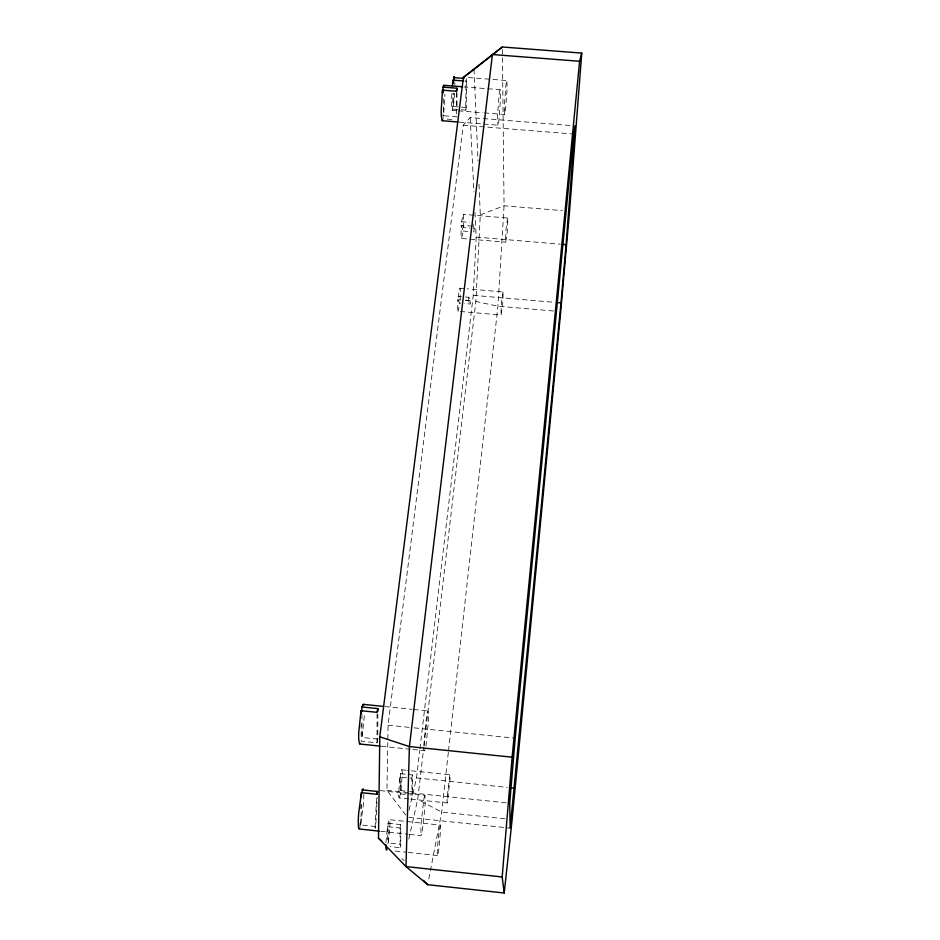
<?xml version="1.0" encoding="UTF-8"?>
<svg xmlns="http://www.w3.org/2000/svg" width="940" height="940" viewBox="0 0 940 940"><rect width="100%" height="100%" fill="white"/><g stroke="black" fill="none" stroke-linecap="round" stroke-linejoin="round"><path stroke-width="0.7" stroke-dasharray="4.7 3.53" d="M363.792 794.241L363.768 796.791A27.319 2.985 -83.1 0 1 363.404 804.158L360.666 824.92L375.765 826.53L377.187 797.32M377.046 713.789L377.011 742.823L361.254 741.19L361.101 722.32M451.811 93.718L451.623 99.617A22.948 2.068 -86.1 0 0 451.647 105.456L452.457 110.356L452.998 93.177M458.262 106.913L453.48 106.537L453.491 93.507M377.011 742.823A13.912 1.457 -83.6 0 0 377.81 739.075L377.845 714.412M452.998 109.099L465.758 110.109L466.005 81.157A11.515 0.952 -86 0 1 466.452 78.725M465.758 110.121A11.409 0.94 -85.9 0 0 466.216 107.548L466.475 78.608M405.716 814.992L386.951 790.305L388.067 725.187L463.232 125.22L470.188 117.523L573.647 125.76M359.879 827.776L360.255 818.987M360.713 808.752L360.901 804.358M360.666 824.92L361.571 804.476M385.917 842.545L387.433 826.695L400.064 828.046L400.193 847.704L390.1 846.623M375.095 827.917L376.646 795.734M419.957 748.757L473.255 295.336L476.18 237.103L474.947 212.311M454.655 93.248L453.48 106.537M424.011 745.491L475.84 301.47L480.305 214.814L478.93 182.795M460.506 300.013L457.839 299.789L457.733 310.435A18.389 1.445 -85.3 0 0 458.121 311.293L501.091 315.029L502.618 305.147L503.194 292.587A18.448 0.893 -85 0 0 502.994 291.941L467.086 288.839M460.13 299.743L460.259 289.168A18.365 1.445 -85.2 0 0 459.872 288.228L458.156 296.347L460.788 299.801M472.209 226.152L461.211 225.224L461.023 237.056A19.094 1.516 -85.5 0 0 461.399 238.419L468.637 239.054M463.432 227.55L463.632 215.824A19.07 1.528 -85.5 0 0 463.267 214.367L461.54 221.699L463.432 227.55L470.164 228.114M448.333 752.317L441.683 812.101L428.264 881.861M448.498 750.86L497.93 306.193L504.063 205.79L502.348 47M457.839 299.789L459.825 303.115L458.121 311.293M461.211 225.224L463.115 231.005L461.505 238.454M408.794 839.161L417.713 799.352L423.834 746.948M409.053 810.221L416.526 777.92L419.792 750.214M457.157 116.819L443.598 115.738L444.855 95.445A24.558 2.397 -86.1 0 0 444.843 94.153M406.609 777.697L399.923 777.004L398.607 793.525A20.821 1.763 -83.6 0 0 398.748 796.815L399.112 797.884L409.346 798.977M400.981 790.587L402.285 774.313A21.009 1.786 -83.6 0 0 402.156 770.976L401.686 769.801L400.464 773.655L400.981 790.587L406.832 791.21M388.373 842.945L389.924 825.214A22.501 1.998 -83.3 0 0 389.83 821.325L389.219 819.692L388.044 823.252L388.373 842.945L400.769 844.273A11.127 0.893 -83.5 0 1 400.193 847.704M377.81 739.075L362.088 737.454L364.309 715.986A28.177 3.29 -83.4 0 0 364.368 713.107M399.923 777.004L400.44 793.9L399.23 797.872M425.091 749.709L424.575 750.719L411.555 749.368M440.378 825.085L439.474 828.375A11.198 0.623 -83.9 0 0 438.851 832.593L437.3 849.983A22.36 1.222 -83.9 0 0 437.218 853.591L437.464 855.576L438.381 852.122A11.151 0.611 -83.9 0 0 438.98 847.915L440.507 830.831A22.607 1.246 -83.9 0 0 440.602 827.212L440.378 825.085L389.36 819.668M483.606 124.045L497.883 125.173L498.435 123.469A12.173 0.729 -85.6 0 0 498.964 119.744L500.397 100.133A24.675 1.492 -85.6 0 0 500.527 94.87L500.103 89.723L464.066 86.891M410.804 799.129L447.228 802.96L450.013 779.495A21.103 1.116 -84 0 0 450.06 776.37L449.814 774.807L407.572 770.4M500.103 89.723L499.61 91.309A12.291 0.74 -85.6 0 0 499.058 95.058L497.601 115.079A24.558 1.469 -85.6 0 0 497.495 120.32L497.941 125.161M409.535 834.368L421.085 835.601L421.59 834.567A13.524 0.905 -83.7 0 0 422.319 831.054L424.786 809.375A27.448 1.857 -83.7 0 0 425.186 802.971L424.951 795.311L407.654 793.501M502.994 291.941L501.478 301.811L500.914 314.454A18.471 0.893 -85 0 0 501.126 315.018M449.814 774.807L447.052 798.424A20.903 1.105 -84 0 0 447.005 801.503L447.276 802.948M507.635 218.021L506.12 228.267L505.544 241.145A19.176 0.94 -85.2 0 0 505.72 242.156L507.201 233.003L507.882 219.149A19.141 0.952 -85.2 0 0 507.706 218.045L463.197 214.32M424.951 795.311L424.504 796.204A13.559 0.917 -83.8 0 0 423.776 799.623L421.261 821.666A27.049 1.81 -83.8 0 0 420.862 828.175L421.144 835.59M425.879 746.102A13.935 0.999 -83.9 0 0 426.278 743.564L428.405 721.38A28.318 2.056 -83.9 0 0 428.581 715.798L428.088 710.945L427.195 713.295A14.018 1.01 -83.9 0 0 426.384 717.866L424.21 740.532A27.93 2.009 -84 0 0 424.046 746.149M480.305 214.814L504.063 205.79L562.285 210.619M468.332 77.538L506.836 80.546M465.194 81.099L466.005 81.157M461.434 107.172L466.216 107.548M452.399 110.368L456.746 110.709M458.191 110.826L482.855 112.788M484.3 112.894L504.604 114.504M447.146 119.11L455.289 119.768M459.343 122.106L482.185 123.927M463.232 125.22L573.611 134.032M461.54 221.699L469.788 222.392M473.537 228.397L474.207 228.455A9.471 0.681 -85.4 0 1 473.889 231.91L473.208 231.851M463.115 231.005L468.496 231.463M476.18 237.103L560.299 244.165M470.071 239.171L505.755 242.179M459.907 288.228L465.653 288.721M473.255 295.336L555.129 302.386M458.156 296.347L461.493 296.629M465.488 296.981L468.825 297.263L470.588 300.647A9.118 0.646 -85.2 0 1 470.282 304.02L464.395 303.514M465.359 300.201L470.588 300.647M465.841 300.471L468.508 300.706L470.282 304.02M553.413 310.999L497.93 306.193L475.84 301.47M459.825 303.115L460.483 303.173M384.871 706.551L412.249 709.336M413.682 709.477L428.088 710.945M388.067 725.187L412.625 727.713M414.07 727.854L515.191 738.229M381.335 746.243L410.193 749.227M401.744 769.789L406.115 770.248M400.464 773.655L412.343 774.901L412.672 791.821A10.399 0.799 -83.7 0 1 412.155 795.134L409.957 794.899M416.526 777.92L507.295 787.403M410.334 778.097L411.814 778.25L412.155 795.134M409.746 791.515L412.672 791.821M386.951 790.305L509.738 803.207M380.289 790.622L406.221 793.348M400.44 793.9L406.303 794.523M504.945 818.775L441.683 812.101L417.713 799.352M408.865 817.389L510.138 828.128M388.044 823.252L400.64 824.591L400.769 844.273M380.677 831.289L408.089 834.215M395.176 851.041L406.844 852.298M408.301 852.451L437.464 855.576M424.575 750.719L424.222 749.873M401.885 858.631L404.177 860.664M472.879 223.779L474.207 228.455M470.188 117.523L473.924 191.901M474.042 69.29L477.99 160.963M443.245 98.559L443.598 115.738M442.975 114.492L443.069 118.793M387.433 826.695L387.715 843.568M456.382 92.696L456.629 117.007M456.922 92.496L457.075 108.229M361.912 714.236L362.088 737.454M411.814 778.25A10.446 0.811 -83.7 0 1 412.343 774.901M400.064 828.046A11.174 0.905 -83.5 0 1 400.64 824.591M375.765 826.53A13.501 1.328 -83.3 0 1 375.33 828.328M468.508 300.706A9.189 0.658 -85.2 0 1 468.825 297.263M454.854 82.697A23.065 2.103 -86.1 0 1 454.866 84.964M504.298 109.968L504.569 114.504L504.968 113.435A11.433 0.646 -85.5 0 0 505.45 110.297L506.907 91.85A23.171 1.304 -85.5 0 0 507.106 86.527L506.872 80.582L506.472 81.533A11.539 0.646 -85.6 0 0 505.99 84.671L504.498 103.482A23.042 1.293 -85.6 0 0 504.31 108.805L504.298 109.968"/><path stroke-width="1.41" d="M452.998 83.037L452.998 80.147L463.573 80.969M453.491 83.378L454.044 76.434L454.502 77.468M377.856 711.51L377.856 708.607L361.853 706.974L361.888 711.333M378.491 838.163L379.795 736.807L463.397 77.433L502.348 47L581.754 53.098L569.558 211.218L560.71 311.634L512.135 819.539L504.216 893L427.724 884.705L405.974 866.574L378.491 838.163L381.675 840.948M361.219 797.05L361.418 792.655L376.717 794.265A13.524 1.339 -83.3 0 1 377.469 791.48L362.217 789.87L362.088 792.796M377.328 794.394L377.469 791.48M566.091 244.659L575.104 125.878L573.611 134.032L515.191 738.229L509.738 803.207L510.138 828.128L560.98 302.892L566.091 244.659L563.189 244.412M504.216 893L502.172 876.95L512.124 757.193L579.604 61.265L581.754 53.098M452.328 86.045L452.998 80.147M443.128 92.837L443.022 87.115L456.875 88.207A12.267 1.081 -86 0 0 456.358 91.262L442.47 90.169L441.201 110.908A24.44 2.362 -86.2 0 0 441.365 116.631L442.141 120.708L457.909 121.989M377.856 708.607A13.983 1.481 -83.6 0 0 377.046 712.332L361.007 710.699L358.739 732.613A27.8 3.22 -83.5 0 0 358.739 739.157L359.456 743.716L360.537 743.246M361.418 792.655L358.622 813.723A26.919 2.914 -83.2 0 0 358.257 821.207L358.493 827.623L359.456 828.669M443.022 87.115L443.809 85.293L462.633 86.774M361.853 706.974L363.263 704.342L383.426 706.398M387.08 849.102L386.457 850.113L385.964 848.562A22.266 1.974 -83.4 0 1 385.858 844.707M442.752 119.932L442.282 120.731M362.217 789.87L363.005 788.801L363.451 789.694M475.217 68.362L463.397 77.433M475.405 68.209L478.942 65.424M479.13 65.271L483.654 61.723M483.841 61.57L488.365 58.01M488.553 57.857L496.825 51.348M497.025 51.195L502.348 47M579.604 61.265L492.419 54.532L409.405 746.583L405.974 866.574L502.172 876.95M453.491 77.585L464.043 78.408M556.586 302.515L560.98 302.892M512.124 757.193L409.405 746.583L379.795 736.807M359.738 744.01L379.995 746.102M510.173 787.708L514.497 788.155M359.021 828.974L379.231 831.136M443.809 85.293L444.232 85.928M363.263 704.342L363.815 705.2M423.447 880.334L427.724 884.705M442.47 90.169L442.529 93.037M456.875 88.207L456.911 91.062M361.007 710.699L361.031 713.601"/></g></svg>
